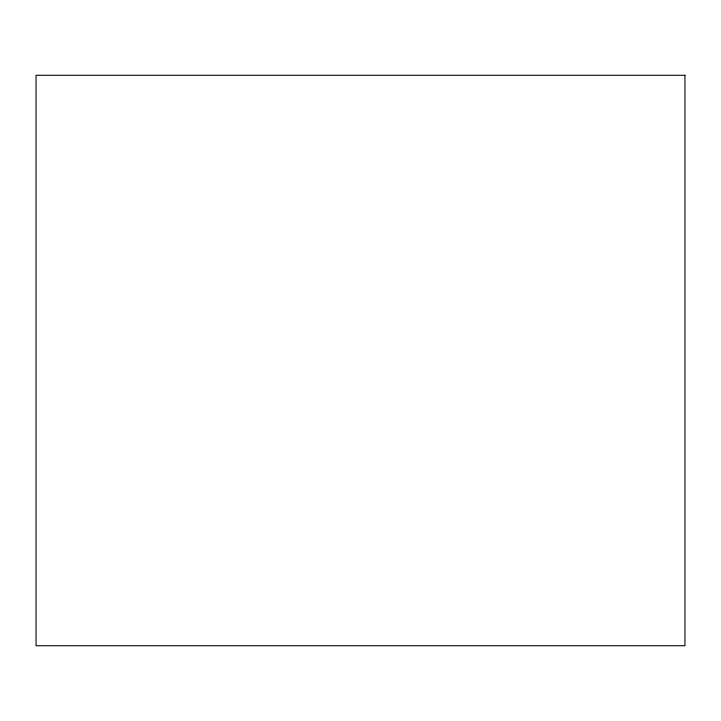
<?xml version="1.0" encoding="UTF-8"?>
<svg xmlns="http://www.w3.org/2000/svg" width="721" height="721" viewBox="0 0 721 721"><rect width="100%" height="100%" fill="white"/><g stroke="black" fill="none" stroke-linecap="round" stroke-linejoin="round"><path stroke-width="1.08" d="M684.95 75.272L36.05 75.272L36.05 645.728L684.95 645.728L684.95 75.272"/></g></svg>
